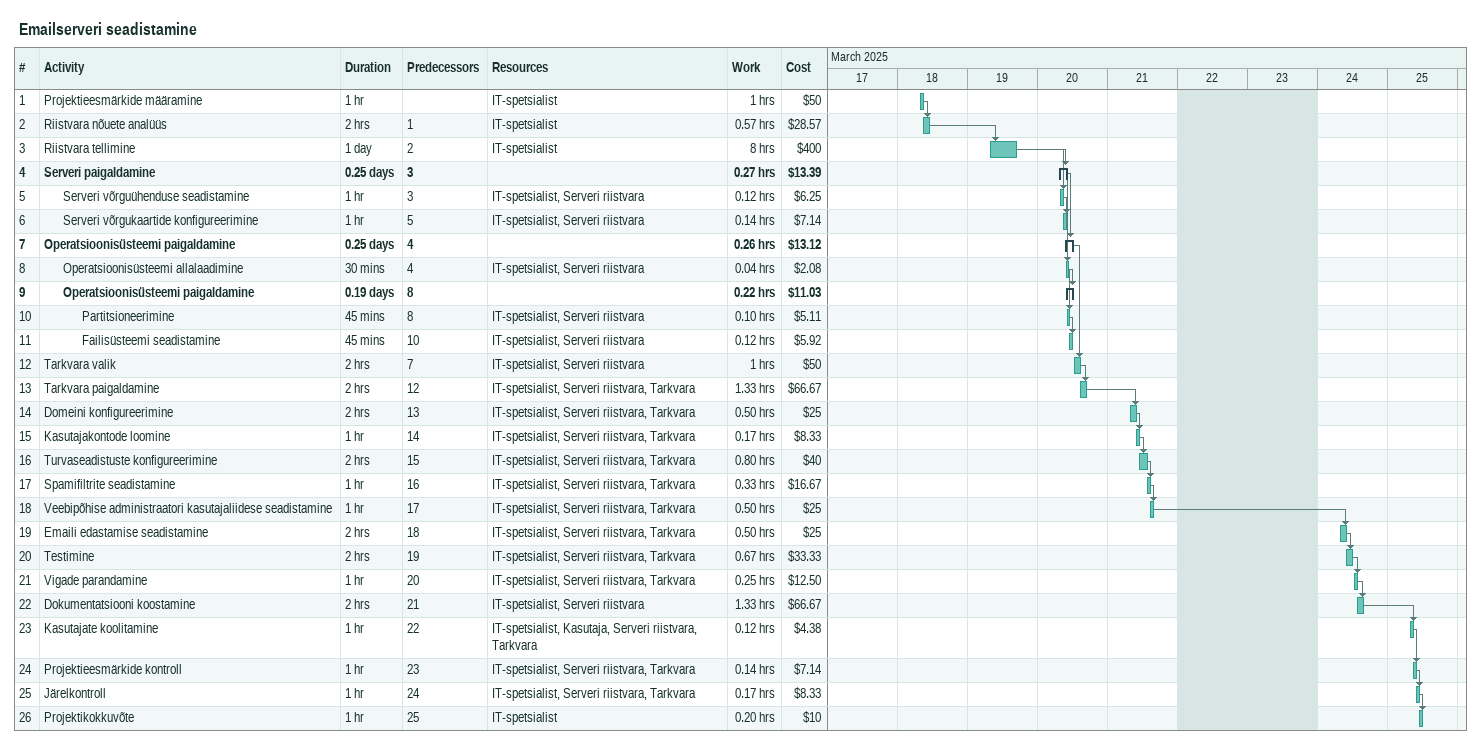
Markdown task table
Emailserveri seadistamine

| ID | Level | Task | Duration | Start | Finish | Predecessors | Resources | Work (h) | Cost ($) |
|---|---|---|---|---|---|---|---|---|---|
| 1 | 1 | Projektieesmärkide määramine | 1h | 2025-03-18 | 2025-03-18 |  | IT-spetsialist | 1 | 50 |
| 2 | 1 | Riistvara nõuete analüüs | 2h | 2025-03-18 | 2025-03-18 | 1 | IT-spetsialist | 0.57 | 28.57 |
| 3 | 1 | Riistvara tellimine | 1d | 2025-03-19 | 2025-03-19 | 2 | IT-spetsialist | 8 | 400 |
| 4 | 1 | **Serveri paigaldamine** | 0.25d | 2025-03-20 | 2025-03-20 | 3 |  | 0.27 | 13.39 |
| 5 | 2 | Serveri võrguühenduse seadistamine | 1h | 2025-03-20 | 2025-03-20 | 3 | IT-spetsialist, Serveri riistvara | 0.12 | 6.25 |
| 6 | 2 | Serveri võrgukaartide konfigureerimine | 1h | 2025-03-20 | 2025-03-20 | 5 | IT-spetsialist, Serveri riistvara | 0.14 | 7.14 |
| 7 | 1 | **Operatsioonisüsteemi paigaldamine** | 0.25d | 2025-03-20 | 2025-03-20 | 4 |  | 0.26 | 13.12 |
| 8 | 2 | Operatsioonisüsteemi allalaadimine | 30min | 2025-03-20 | 2025-03-20 | 4 | IT-spetsialist, Serveri riistvara | 0.04 | 2.08 |
| 9 | 2 | **Operatsioonisüsteemi paigaldamine** | 0.19d | 2025-03-20 | 2025-03-20 | 8 |  | 0.22 | 11.03 |
| 10 | 3 | Partitsioneerimine | 45min | 2025-03-20 | 2025-03-20 | 8 | IT-spetsialist, Serveri riistvara | 0.10 | 5.11 |
| 11 | 3 | Failisüsteemi seadistamine | 45min | 2025-03-20 | 2025-03-20 | 10 | IT-spetsialist, Serveri riistvara | 0.12 | 5.92 |
| 12 | 1 | Tarkvara valik | 2h | 2025-03-20 | 2025-03-20 | 7 | IT-spetsialist, Serveri riistvara | 1 | 50 |
| 13 | 1 | Tarkvara paigaldamine | 2h | 2025-03-20 | 2025-03-20 | 12 | IT-spetsialist, Serveri riistvara, Tarkvara | 1.33 | 66.67 |
| 14 | 1 | Domeini konfigureerimine | 2h | 2025-03-21 | 2025-03-21 | 13 | IT-spetsialist, Serveri riistvara, Tarkvara | 0.50 | 25 |
| 15 | 1 | Kasutajakontode loomine | 1h | 2025-03-21 | 2025-03-21 | 14 | IT-spetsialist, Serveri riistvara, Tarkvara | 0.17 | 8.33 |
| 16 | 1 | Turvaseadistuste konfigureerimine | 2h | 2025-03-21 | 2025-03-21 | 15 | IT-spetsialist, Serveri riistvara, Tarkvara | 0.80 | 40 |
| 17 | 1 | Spamifiltrite seadistamine | 1h | 2025-03-21 | 2025-03-21 | 16 | IT-spetsialist, Serveri riistvara, Tarkvara | 0.33 | 16.67 |
| 18 | 1 | Veebipõhise administraatori kasutajaliidese seadistamine | 1h | 2025-03-21 | 2025-03-21 | 17 | IT-spetsialist, Serveri riistvara, Tarkvara | 0.50 | 25 |
| 19 | 1 | Emaili edastamise seadistamine | 2h | 2025-03-24 | 2025-03-24 | 18 | IT-spetsialist, Serveri riistvara, Tarkvara | 0.50 | 25 |
| 20 | 1 | Testimine | 2h | 2025-03-24 | 2025-03-24 | 19 | IT-spetsialist, Serveri riistvara, Tarkvara | 0.67 | 33.33 |
| 21 | 1 | Vigade parandamine | 1h | 2025-03-24 | 2025-03-24 | 20 | IT-spetsialist, Serveri riistvara, Tarkvara | 0.25 | 12.50 |
| 22 | 1 | Dokumentatsiooni koostamine | 2h | 2025-03-24 | 2025-03-24 | 21 | IT-spetsialist, Serveri riistvara | 1.33 | 66.67 |
| 23 | 1 | Kasutajate koolitamine | 1h | 2025-03-25 | 2025-03-25 | 22 | IT-spetsialist, Kasutaja, Serveri riistvara, Tarkvara | 0.12 | 4.38 |
| 24 | 1 | Projektieesmärkide kontroll | 1h | 2025-03-25 | 2025-03-25 | 23 | IT-spetsialist, Serveri riistvara, Tarkvara | 0.14 | 7.14 |
| 25 | 1 | Järelkontroll | 1h | 2025-03-25 | 2025-03-25 | 24 | IT-spetsialist, Serveri riistvara, Tarkvara | 0.17 | 8.33 |
| 26 | 1 | Projektikokkuvõte | 1h | 2025-03-25 | 2025-03-25 | 25 | IT-spetsialist | 0.20 | 10 |
